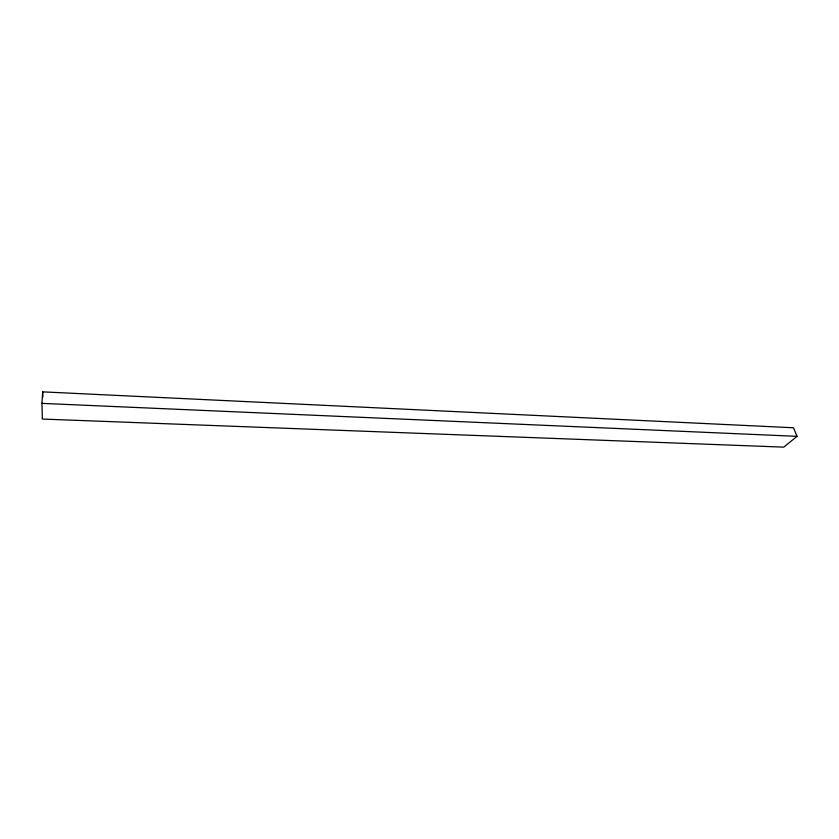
<?xml version="1.0" encoding="UTF-8"?>
<svg xmlns="http://www.w3.org/2000/svg" width="839" height="839" viewBox="0 0 839 839"><rect width="100%" height="100%" fill="white"/><g stroke="black" fill="none" stroke-linecap="round" stroke-linejoin="round"><path stroke-width="1.26" d="M41.95 403.381L42.695 391.865L793.484 427.775L797.05 436.343L783.773 447.135L42.349 419.049L41.95 403.381L797.05 436.343M42.695 391.865L42.82 397.099"/></g></svg>
